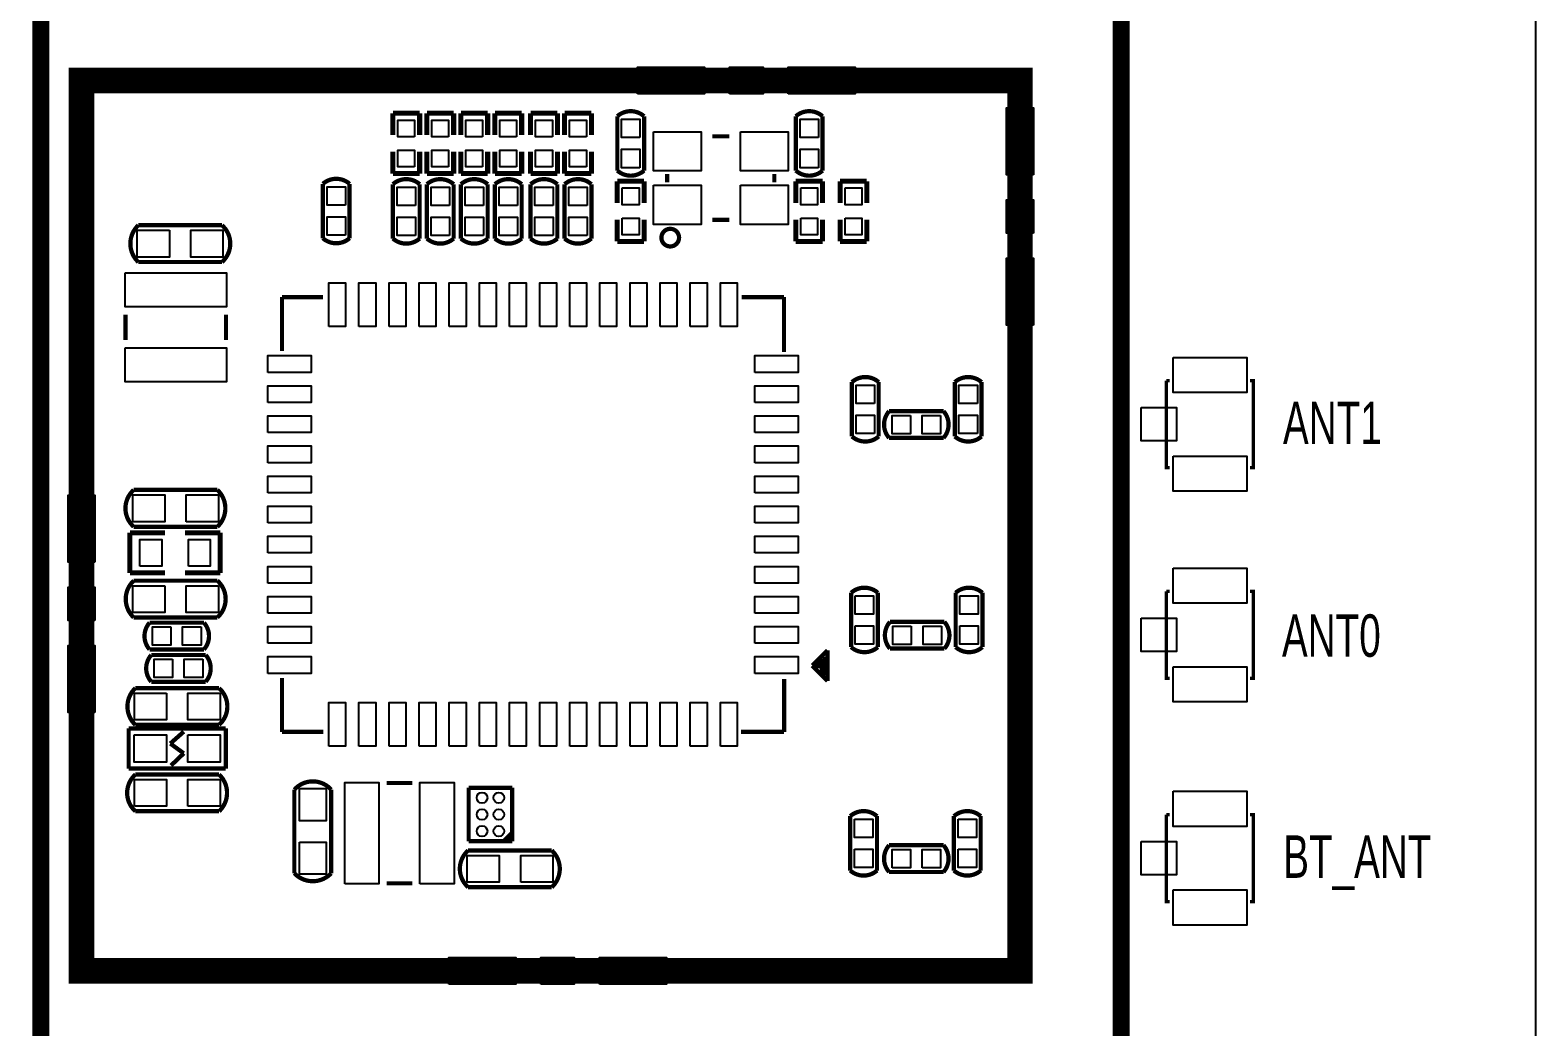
# Model space of a CAD drawing. Extents: x -3 to 180, y 0 to 111.
# Drawn here: x 134.8 to 179.79, y 29.81 to 59.61 of the extents above; entities that cross this region are included whole.
import ezdxf

# ---------------------------------------------------------------- set-up
doc = ezdxf.new("R2010")
doc.units = 0
doc.header["$MEASUREMENT"] = 0
for name, color, linetype in [('BG_OUTLINE', 254, 'CONTINUOUS'), ('BG_SILKSCREEN_TOP', 7, 'CONTINUOUS'), ('PG_SILKSCREEN_TOP', 85, 'CONTINUOUS'), ('PIN_TOP', 92, 'CONTINUOUS')]:
    doc.layers.add(name, color=color, linetype=linetype)

msp = doc.modelspace()

# ---------------------------------------------------------------- linework, layer by layer
at = {"layer": 'BG_OUTLINE'}
msp.add_lwpolyline([(-2.999994, 103.031341), (-2.999994, 3.991813, 0.414214), (0.991819, 0), (176.017809, 0, 0.378859), (179.786788, 3.768979), (179.786788, 102.98717, 0.42493), (175.712984, 107.061), (166.5478, 107.060975), (166.5478, 97.5868), (152.3746, 97.5868), (152.3746, 107.060949), (46.3042, 107.06067), (46.3042, 105.8672), (42.0624, 105.8672), (42.0624, 107.06067), (30.607, 107.060644), (30.607, 105.8672), (26.3652, 105.8672), (26.3652, 107.060644), (1.029665, 107.060619, 0.418755)], format="xyb", close=True, dxfattribs=at)
at = {"layer": 'BG_SILKSCREEN_TOP'}
msp.add_lwpolyline([(136.33196, 58.10504, 0.762, 0.762, 0), (164.37356, 58.10504, 0.762, 0.762, 0), (164.37356, 31.48584, 0.762, 0.762, 0), (136.33196, 31.48584, 0.762, 0.762, 0), (136.33196, 58.10504, 0.762, 0.762, 0)], format="xyseb", dxfattribs=at)
at = {"layer": 'PG_SILKSCREEN_TOP'}
for points in [[(167.39616, 71.0057, 0.508, 0.508, 0), (167.39616, 12.89304, 0.508, 0.508, 0), (135.11276, 12.89304, 0.508, 0.508, 0), (135.11276, 71.0057, 0.508, 0.508, 0), (167.39616, 71.0057, 0.508, 0.508, 0)], [(145.63471, 57.125362, 0.150089, 0.150089, 0), (146.434708, 57.125362, 0.150089, 0.150089, 0)], [(145.63471, 56.475376, 0.150089, 0.150089, 0), (145.63471, 57.125362, 0.150089, 0.150089, 0)], [(146.434708, 57.125362, 0.150089, 0.150089, 0), (146.434708, 56.475376, 0.150089, 0.150089, 0)], [(146.650812, 57.125337, 0.150089, 0.150089, 0), (147.45081, 57.125337, 0.150089, 0.150089, 0)], [(146.650812, 56.475351, 0.150089, 0.150089, 0), (146.650812, 57.125337, 0.150089, 0.150089, 0)], [(147.45081, 57.125337, 0.150089, 0.150089, 0), (147.45081, 56.475351, 0.150089, 0.150089, 0)], [(147.666761, 57.125337, 0.150089, 0.150089, 0), (148.466759, 57.125337, 0.150089, 0.150089, 0)], [(147.666761, 56.475351, 0.150089, 0.150089, 0), (147.666761, 57.125337, 0.150089, 0.150089, 0)], [(148.466759, 57.125337, 0.150089, 0.150089, 0), (148.466759, 56.475351, 0.150089, 0.150089, 0)], [(148.682812, 57.125337, 0.150089, 0.150089, 0), (149.48281, 57.125337, 0.150089, 0.150089, 0)], [(148.682812, 56.475351, 0.150089, 0.150089, 0), (148.682812, 57.125337, 0.150089, 0.150089, 0)], [(149.48281, 57.125337, 0.150089, 0.150089, 0), (149.48281, 56.475351, 0.150089, 0.150089, 0)], [(149.749561, 57.125337, 0.150089, 0.150089, 0), (150.549559, 57.125337, 0.150089, 0.150089, 0)], [(149.749561, 56.475351, 0.150089, 0.150089, 0), (149.749561, 57.125337, 0.150089, 0.150089, 0)], [(150.549559, 57.125337, 0.150089, 0.150089, 0), (150.549559, 56.475351, 0.150089, 0.150089, 0)], [(150.76551, 57.125362, 0.150089, 0.150089, 0), (151.565508, 57.125362, 0.150089, 0.150089, 0)], [(150.76551, 56.475376, 0.150089, 0.150089, 0), (150.76551, 57.125362, 0.150089, 0.150089, 0)], [(151.565508, 57.125362, 0.150089, 0.150089, 0), (151.565508, 56.475376, 0.150089, 0.150089, 0)], [(153.140359, 56.475198, 0.127, 0.127, 0), (153.140359, 57.038088, 0.127, 0.127, 0.37791), (152.340361, 57.038088, 0.127, 0.127, 0)], [(158.474359, 56.475274, 0.127, 0.127, 0), (158.474359, 57.038164, 0.127, 0.127, 0.37791), (157.674361, 57.038164, 0.127, 0.127, 0)], [(152.340361, 57.038088, 0.127, 0.127, 0), (152.340361, 56.475198, 0.127, 0.127, 0)], [(157.674361, 57.038164, 0.127, 0.127, 0), (157.674361, 56.475274, 0.127, 0.127, 0)], [(152.340361, 56.475198, 0.127, 0.127, 0), (152.340361, 55.412488, 0.127, 0.127, 0.37791), (153.140359, 55.412488, 0.127, 0.127, 0)], [(153.140359, 55.412488, 0.127, 0.127, 0), (153.140359, 56.475198, 0.127, 0.127, 0)], [(155.17876, 56.437987, 0.127, 0.127, 0), (155.68676, 56.437987, 0.127, 0.127, 0)], [(157.674361, 56.475274, 0.127, 0.127, 0), (157.674361, 55.412564, 0.127, 0.127, 0.37791), (158.474359, 55.412564, 0.127, 0.127, 0)], [(158.474359, 55.412564, 0.127, 0.127, 0), (158.474359, 56.475274, 0.127, 0.127, 0)], [(145.63471, 55.975555, 0.150089, 0.150089, 0), (145.63471, 55.325569, 0.150089, 0.150089, 0)], [(146.434708, 55.325569, 0.150089, 0.150089, 0), (146.434708, 55.975555, 0.150089, 0.150089, 0)], [(146.650812, 55.975529, 0.150089, 0.150089, 0), (146.650812, 55.325543, 0.150089, 0.150089, 0)], [(147.45081, 55.325543, 0.150089, 0.150089, 0), (147.45081, 55.975529, 0.150089, 0.150089, 0)], [(147.666761, 55.975529, 0.150089, 0.150089, 0), (147.666761, 55.325543, 0.150089, 0.150089, 0)], [(148.466759, 55.325543, 0.150089, 0.150089, 0), (148.466759, 55.975529, 0.150089, 0.150089, 0)], [(148.682812, 55.975529, 0.150089, 0.150089, 0), (148.682812, 55.325543, 0.150089, 0.150089, 0)], [(149.48281, 55.325543, 0.150089, 0.150089, 0), (149.48281, 55.975529, 0.150089, 0.150089, 0)], [(149.749561, 55.975529, 0.150089, 0.150089, 0), (149.749561, 55.325543, 0.150089, 0.150089, 0)], [(150.549559, 55.325543, 0.150089, 0.150089, 0), (150.549559, 55.975529, 0.150089, 0.150089, 0)], [(150.76551, 55.975555, 0.150089, 0.150089, 0), (150.76551, 55.325569, 0.150089, 0.150089, 0)], [(151.565508, 55.325569, 0.150089, 0.150089, 0), (151.565508, 55.975555, 0.150089, 0.150089, 0)], [(145.63471, 55.325569, 0.150089, 0.150089, 0), (146.434708, 55.325569, 0.150089, 0.150089, 0)], [(146.650812, 55.325543, 0.150089, 0.150089, 0), (147.45081, 55.325543, 0.150089, 0.150089, 0)], [(147.666761, 55.325543, 0.150089, 0.150089, 0), (148.466759, 55.325543, 0.150089, 0.150089, 0)], [(148.682812, 55.325543, 0.150089, 0.150089, 0), (149.48281, 55.325543, 0.150089, 0.150089, 0)], [(149.749561, 55.325543, 0.150089, 0.150089, 0), (150.549559, 55.325543, 0.150089, 0.150089, 0)], [(150.76551, 55.325569, 0.150089, 0.150089, 0), (151.565508, 55.325569, 0.150089, 0.150089, 0)], [(153.832865, 55.061079, 0.127, 0.127, 0), (153.832865, 55.315079, 0.127, 0.127, 0)], [(157.032655, 55.061079, 0.127, 0.127, 0), (157.032655, 55.315079, 0.127, 0.127, 0)], [(144.341799, 54.453511, 0.127, 0.127, 0), (144.341799, 55.0164, 0.127, 0.127, 0.37791), (143.541801, 55.0164, 0.127, 0.127, 0)], [(143.541801, 55.0164, 0.127, 0.127, 0), (143.541801, 54.453511, 0.127, 0.127, 0)], [(146.43481, 54.443478, 0.127, 0.127, 0), (146.43481, 55.006367, 0.127, 0.127, 0.37791), (145.634812, 55.006367, 0.127, 0.127, 0)], [(145.634812, 55.006367, 0.127, 0.127, 0), (145.634812, 54.443478, 0.127, 0.127, 0)], [(147.450861, 54.4433, 0.127, 0.127, 0), (147.450861, 55.006189, 0.127, 0.127, 0.37791), (146.650862, 55.006189, 0.127, 0.127, 0)], [(146.650862, 55.006189, 0.127, 0.127, 0), (146.650862, 54.4433, 0.127, 0.127, 0)], [(148.46681, 54.443376, 0.127, 0.127, 0), (148.46681, 55.006265, 0.127, 0.127, 0.37791), (147.666812, 55.006265, 0.127, 0.127, 0)], [(147.666812, 55.006265, 0.127, 0.127, 0), (147.666812, 54.443376, 0.127, 0.127, 0)], [(149.48281, 54.443274, 0.127, 0.127, 0), (149.48281, 55.006164, 0.127, 0.127, 0.37791), (148.682812, 55.006164, 0.127, 0.127, 0)], [(148.682812, 55.006164, 0.127, 0.127, 0), (148.682812, 54.443274, 0.127, 0.127, 0)], [(150.54961, 54.443274, 0.127, 0.127, 0), (150.54961, 55.006164, 0.127, 0.127, 0.37791), (149.749612, 55.006164, 0.127, 0.127, 0)], [(149.749612, 55.006164, 0.127, 0.127, 0), (149.749612, 54.443274, 0.127, 0.127, 0)], [(151.565635, 54.443478, 0.127, 0.127, 0), (151.565635, 55.006367, 0.127, 0.127, 0.37791), (150.765637, 55.006367, 0.127, 0.127, 0)], [(150.765637, 55.006367, 0.127, 0.127, 0), (150.765637, 54.443478, 0.127, 0.127, 0)], [(152.340412, 55.093311, 0.150089, 0.150089, 0), (152.340412, 54.443325, 0.150089, 0.150089, 0)], [(153.14041, 55.093311, 0.150089, 0.150089, 0), (152.340412, 55.093311, 0.150089, 0.150089, 0)], [(153.14041, 54.443325, 0.150089, 0.150089, 0), (153.14041, 55.093311, 0.150089, 0.150089, 0)], [(157.67431, 55.093438, 0.150089, 0.150089, 0), (157.67431, 54.443452, 0.150089, 0.150089, 0)], [(158.474308, 55.093438, 0.150089, 0.150089, 0), (157.67431, 55.093438, 0.150089, 0.150089, 0)], [(158.474308, 54.443452, 0.150089, 0.150089, 0), (158.474308, 55.093438, 0.150089, 0.150089, 0)], [(158.995059, 55.093387, 0.150089, 0.150089, 0), (158.995059, 54.443401, 0.150089, 0.150089, 0)], [(159.795058, 55.093387, 0.150089, 0.150089, 0), (158.995059, 55.093387, 0.150089, 0.150089, 0)], [(159.795058, 54.443401, 0.150089, 0.150089, 0), (159.795058, 55.093387, 0.150089, 0.150089, 0)], [(143.541801, 54.453511, 0.127, 0.127, 0), (143.541801, 53.3908, 0.127, 0.127, 0.37791), (144.341799, 53.3908, 0.127, 0.127, 0)], [(144.341799, 53.3908, 0.127, 0.127, 0), (144.341799, 54.453511, 0.127, 0.127, 0)], [(145.634812, 54.443478, 0.127, 0.127, 0), (145.634812, 53.380767, 0.127, 0.127, 0.37791), (146.43481, 53.380767, 0.127, 0.127, 0)], [(146.43481, 53.380767, 0.127, 0.127, 0), (146.43481, 54.443478, 0.127, 0.127, 0)], [(146.650862, 54.4433, 0.127, 0.127, 0), (146.650862, 53.380589, 0.127, 0.127, 0.37791), (147.450861, 53.380589, 0.127, 0.127, 0)], [(147.450861, 53.380589, 0.127, 0.127, 0), (147.450861, 54.4433, 0.127, 0.127, 0)], [(147.666812, 54.443376, 0.127, 0.127, 0), (147.666812, 53.380665, 0.127, 0.127, 0.37791), (148.46681, 53.380665, 0.127, 0.127, 0)], [(148.46681, 53.380665, 0.127, 0.127, 0), (148.46681, 54.443376, 0.127, 0.127, 0)], [(148.682812, 54.443274, 0.127, 0.127, 0), (148.682812, 53.380564, 0.127, 0.127, 0.37791), (149.48281, 53.380564, 0.127, 0.127, 0)], [(149.48281, 53.380564, 0.127, 0.127, 0), (149.48281, 54.443274, 0.127, 0.127, 0)], [(149.749612, 54.443274, 0.127, 0.127, 0), (149.749612, 53.380564, 0.127, 0.127, 0.37791), (150.54961, 53.380564, 0.127, 0.127, 0)], [(150.54961, 53.380564, 0.127, 0.127, 0), (150.54961, 54.443274, 0.127, 0.127, 0)], [(150.765637, 54.443478, 0.127, 0.127, 0), (150.765637, 53.380767, 0.127, 0.127, 0.37791), (151.565635, 53.380767, 0.127, 0.127, 0)], [(151.565635, 53.380767, 0.127, 0.127, 0), (151.565635, 54.443478, 0.127, 0.127, 0)], [(152.340412, 53.293518, 0.150089, 0.150089, 0), (152.340412, 53.943504, 0.150089, 0.150089, 0)], [(153.14041, 53.943504, 0.150089, 0.150089, 0), (153.14041, 53.293518, 0.150089, 0.150089, 0)], [(155.17876, 53.93817, 0.127, 0.127, 0), (155.68676, 53.93817, 0.127, 0.127, 0)], [(157.67431, 53.293645, 0.150089, 0.150089, 0), (157.67431, 53.943631, 0.150089, 0.150089, 0)], [(158.474308, 53.943631, 0.150089, 0.150089, 0), (158.474308, 53.293645, 0.150089, 0.150089, 0)], [(158.995059, 53.293594, 0.150089, 0.150089, 0), (158.995059, 53.94358, 0.150089, 0.150089, 0)], [(159.795058, 53.94358, 0.150089, 0.150089, 0), (159.795058, 53.293594, 0.150089, 0.150089, 0)], [(138.028451, 53.778175, 0.127, 0.127, 0.432734), (138.028451, 52.678355, 0.127, 0.127, 0)], [(138.028451, 52.678355, 0.127, 0.127, 0), (140.528269, 52.678355, 0.127, 0.127, 0.450474), (140.528269, 53.778175, 0.127, 0.127, 0)], [(140.528269, 53.778175, 0.127, 0.127, 0), (138.028451, 53.778175, 0.127, 0.127, 0)], [(154.185849, 53.408047, 0.127, 0.127, 1), (153.659103, 53.408047, 0.127, 0.127, 1), (154.185849, 53.408047, 0.127, 0.127, 0)], [(153.14041, 53.293518, 0.150089, 0.150089, 0), (152.340412, 53.293518, 0.150089, 0.150089, 0)], [(158.474308, 53.293645, 0.150089, 0.150089, 0), (157.67431, 53.293645, 0.150089, 0.150089, 0)], [(159.795058, 53.293594, 0.150089, 0.150089, 0), (158.995059, 53.293594, 0.150089, 0.150089, 0)], [(143.54335, 51.628802, 0.127, 0.127, 0), (142.321128, 51.628802, 0.127, 0.127, 0)], [(142.321128, 51.628802, 0.127, 0.127, 0), (142.321128, 50.016588, 0.127, 0.127, 0)], [(156.056635, 51.629488, 0.127, 0.127, 0), (157.321834, 51.629488, 0.127, 0.127, 0)], [(157.321834, 51.629488, 0.127, 0.127, 0), (157.321834, 49.992483, 0.127, 0.127, 0)], [(137.648417, 51.108051, 0.127, 0.127, 0), (137.648417, 50.346051, 0.127, 0.127, 0)], [(140.648207, 51.108051, 0.127, 0.127, 0), (140.648207, 50.346051, 0.127, 0.127, 0)], [(160.150734, 48.5251, 0.127, 0.127, 0), (160.150734, 49.087989, 0.127, 0.127, 0.37791), (159.350735, 49.087989, 0.127, 0.127, 0)], [(159.350735, 49.087989, 0.127, 0.127, 0), (159.350735, 48.5251, 0.127, 0.127, 0)], [(163.22421, 48.524998, 0.127, 0.127, 0), (163.22421, 49.087888, 0.127, 0.127, 0.37791), (162.424212, 49.087888, 0.127, 0.127, 0)], [(162.424212, 49.087888, 0.127, 0.127, 0), (162.424212, 48.524998, 0.127, 0.127, 0)], [(168.746602, 49.128197, 0.1, 0.1, 0), (168.746602, 46.528203, 0.1, 0.1, 0), (168.846602, 46.528203, 0.1, 0.1, 0)], [(168.846602, 49.128197, 0.1, 0.1, 0), (168.746602, 49.128197, 0.1, 0.1, 0)], [(171.246597, 46.528203, 0.1, 0.1, 0), (171.346597, 46.528203, 0.1, 0.1, 0), (171.346597, 49.128197, 0.1, 0.1, 0), (171.246597, 49.128197, 0.1, 0.1, 0)], [(159.350735, 48.5251, 0.127, 0.127, 0), (159.350735, 47.462389, 0.127, 0.127, 0.37791), (160.150734, 47.462389, 0.127, 0.127, 0)], [(160.150734, 47.462389, 0.127, 0.127, 0), (160.150734, 48.5251, 0.127, 0.127, 0)], [(161.024926, 48.218065, 0.127, 0.127, 0), (160.462036, 48.218065, 0.127, 0.127, 0.37791), (160.462036, 47.418066, 0.127, 0.127, 0)], [(161.024926, 47.418066, 0.127, 0.127, 0), (162.087636, 47.418066, 0.127, 0.127, 0.37791), (162.087636, 48.218065, 0.127, 0.127, 0)], [(162.087636, 48.218065, 0.127, 0.127, 0), (161.024926, 48.218065, 0.127, 0.127, 0)], [(162.424212, 48.524998, 0.127, 0.127, 0), (162.424212, 47.462288, 0.127, 0.127, 0.37791), (163.22421, 47.462288, 0.127, 0.127, 0)], [(163.22421, 47.462288, 0.127, 0.127, 0), (163.22421, 48.524998, 0.127, 0.127, 0)], [(160.462036, 47.418066, 0.127, 0.127, 0), (161.024926, 47.418066, 0.127, 0.127, 0)], [(140.391109, 45.86351, 0.127, 0.127, 0), (137.891291, 45.86351, 0.127, 0.127, 0.450474), (137.891291, 44.76369, 0.127, 0.127, 0)], [(140.391109, 44.76369, 0.127, 0.127, 0.432734), (140.391109, 45.86351, 0.127, 0.127, 0)], [(137.77595, 44.582537, 0.150089, 0.150089, 0), (137.77595, 43.382743, 0.150089, 0.150089, 0)], [(138.825961, 44.582537, 0.150089, 0.150089, 0), (137.77595, 44.582537, 0.150089, 0.150089, 0)], [(137.891291, 44.76369, 0.127, 0.127, 0), (140.391109, 44.76369, 0.127, 0.127, 0)], [(139.425959, 44.582537, 0.150089, 0.150089, 0), (140.47597, 44.582537, 0.150089, 0.150089, 0)], [(140.47597, 44.582537, 0.150089, 0.150089, 0), (140.47597, 43.382743, 0.150089, 0.150089, 0)], [(137.89025, 43.150206, 0.127, 0.127, 0.432734), (137.89025, 42.050386, 0.127, 0.127, 0)], [(137.77595, 43.382743, 0.150089, 0.150089, 0), (138.825961, 43.382743, 0.150089, 0.150089, 0)], [(137.89025, 42.050386, 0.127, 0.127, 0), (140.390067, 42.050386, 0.127, 0.127, 0.450474), (140.390067, 43.150206, 0.127, 0.127, 0)], [(140.390067, 43.150206, 0.127, 0.127, 0), (137.89025, 43.150206, 0.127, 0.127, 0)], [(140.47597, 43.382743, 0.150089, 0.150089, 0), (139.425959, 43.382743, 0.150089, 0.150089, 0)], [(160.125385, 41.726231, 0.127, 0.127, 0), (160.125385, 42.788942, 0.127, 0.127, 0.37791), (159.325386, 42.788942, 0.127, 0.127, 0)], [(159.325386, 42.788942, 0.127, 0.127, 0), (159.325386, 41.726231, 0.127, 0.127, 0)], [(163.249483, 41.726307, 0.127, 0.127, 0), (163.249483, 42.789018, 0.127, 0.127, 0.37791), (162.449485, 42.789018, 0.127, 0.127, 0)], [(162.449485, 42.789018, 0.127, 0.127, 0), (162.449485, 41.726307, 0.127, 0.127, 0)], [(168.746602, 42.828997, 0.1, 0.1, 0), (168.746602, 40.229003, 0.1, 0.1, 0), (168.846602, 40.229003, 0.1, 0.1, 0)], [(168.846602, 42.828997, 0.1, 0.1, 0), (168.746602, 42.828997, 0.1, 0.1, 0)], [(171.246597, 40.229003, 0.1, 0.1, 0), (171.346597, 40.229003, 0.1, 0.1, 0), (171.346597, 42.828997, 0.1, 0.1, 0), (171.246597, 42.828997, 0.1, 0.1, 0)], [(138.926849, 41.893515, 0.127, 0.127, 0), (138.36396, 41.893515, 0.127, 0.127, 0.37791), (138.36396, 41.093517, 0.127, 0.127, 0)], [(138.926849, 41.093517, 0.127, 0.127, 0), (139.98956, 41.093517, 0.127, 0.127, 0.37791), (139.98956, 41.893515, 0.127, 0.127, 0)], [(139.98956, 41.893515, 0.127, 0.127, 0), (138.926849, 41.893515, 0.127, 0.127, 0)], [(161.050275, 41.918788, 0.127, 0.127, 0), (160.487385, 41.918788, 0.127, 0.127, 0.37791), (160.487385, 41.11879, 0.127, 0.127, 0)], [(161.050275, 41.11879, 0.127, 0.127, 0), (162.112985, 41.11879, 0.127, 0.127, 0.37791), (162.112985, 41.918788, 0.127, 0.127, 0)], [(162.112985, 41.918788, 0.127, 0.127, 0), (161.050275, 41.918788, 0.127, 0.127, 0)], [(159.325386, 41.726231, 0.127, 0.127, 0), (159.325386, 41.163342, 0.127, 0.127, 0.37791), (160.125385, 41.163342, 0.127, 0.127, 0)], [(160.125385, 41.163342, 0.127, 0.127, 0), (160.125385, 41.726231, 0.127, 0.127, 0)], [(162.449485, 41.726307, 0.127, 0.127, 0), (162.449485, 41.163418, 0.127, 0.127, 0.37791), (163.249483, 41.163418, 0.127, 0.127, 0)], [(163.249483, 41.163418, 0.127, 0.127, 0), (163.249483, 41.726307, 0.127, 0.127, 0)], [(138.977649, 40.928163, 0.127, 0.127, 0), (138.41476, 40.928163, 0.127, 0.127, 0.37791), (138.41476, 40.128165, 0.127, 0.127, 0)], [(138.36396, 41.093517, 0.127, 0.127, 0), (138.926849, 41.093517, 0.127, 0.127, 0)], [(138.977649, 40.128165, 0.127, 0.127, 0), (140.04036, 40.128165, 0.127, 0.127, 0.37791), (140.04036, 40.928163, 0.127, 0.127, 0)], [(140.04036, 40.928163, 0.127, 0.127, 0), (138.977649, 40.928163, 0.127, 0.127, 0)], [(158.167451, 40.613482, 0.127, 0.127, 0), (158.620841, 41.066898, 0.127, 0.127, 0)], [(158.620841, 41.066898, 0.127, 0.127, 0), (158.620841, 40.152498, 0.127, 0.127, 0)], [(160.487385, 41.11879, 0.127, 0.127, 0), (161.050275, 41.11879, 0.127, 0.127, 0)], [(158.620841, 40.152498, 0.127, 0.127, 0), (158.165444, 40.607996, 0.127, 0.127, 0)], [(158.22615, 40.613482, 0.127, 0.127, 0), (158.393435, 40.613482, 0.127, 0.127, 0)], [(158.360948, 40.733904, 0.127, 0.127, 0), (158.360948, 40.528189, 0.127, 0.127, 0)], [(158.446038, 40.812898, 0.127, 0.127, 0), (158.446038, 40.366899, 0.127, 0.127, 0)], [(158.531128, 40.877693, 0.127, 0.127, 0), (158.531128, 40.322983, 0.127, 0.127, 0)], [(138.41476, 40.128165, 0.127, 0.127, 0), (138.977649, 40.128165, 0.127, 0.127, 0)], [(142.320848, 40.242185, 0.127, 0.127, 0), (142.320848, 38.629285, 0.127, 0.127, 0)], [(157.32285, 38.628295, 0.127, 0.127, 0), (157.32285, 40.208886, 0.127, 0.127, 0)], [(137.941025, 39.938071, 0.127, 0.127, 0.432734), (137.941025, 38.838251, 0.127, 0.127, 0)], [(137.941025, 38.838251, 0.127, 0.127, 0), (140.440842, 38.838251, 0.127, 0.127, 0.450474), (140.440842, 39.938071, 0.127, 0.127, 0)], [(140.440842, 39.938071, 0.127, 0.127, 0), (137.941025, 39.938071, 0.127, 0.127, 0)], [(137.74072, 38.732079, 0.127, 0.127, 0), (140.640943, 38.732079, 0.127, 0.127, 0)], [(137.74072, 37.532285, 0.127, 0.127, 0), (137.74072, 38.732079, 0.127, 0.127, 0)], [(139.386132, 38.635584, 0.127, 0.127, 0), (138.984634, 38.279781, 0.127, 0.127, 0)], [(140.640943, 38.732079, 0.127, 0.127, 0), (140.640943, 37.532285, 0.127, 0.127, 0)], [(138.984634, 38.279781, 0.127, 0.127, 0), (139.386132, 37.987173, 0.127, 0.127, 0)], [(142.320848, 38.629285, 0.127, 0.127, 0), (143.553536, 38.629285, 0.127, 0.127, 0)], [(156.035832, 38.628295, 0.127, 0.127, 0), (157.32285, 38.628295, 0.127, 0.127, 0)], [(139.386132, 37.987173, 0.127, 0.127, 0), (139.005437, 37.623394, 0.127, 0.127, 0)], [(140.441909, 37.35451, 0.127, 0.127, 0), (137.942091, 37.35451, 0.127, 0.127, 0.450474), (137.942091, 36.25469, 0.127, 0.127, 0)], [(140.640943, 37.532285, 0.127, 0.127, 0), (137.74072, 37.532285, 0.127, 0.127, 0)], [(140.441909, 36.25469, 0.127, 0.127, 0.432734), (140.441909, 37.35451, 0.127, 0.127, 0)], [(143.790797, 34.401531, 0.127, 0.127, 0), (143.790797, 36.901349, 0.127, 0.127, 0.450474), (142.690977, 36.901349, 0.127, 0.127, 0)], [(142.690977, 36.901349, 0.127, 0.127, 0), (142.690977, 34.401531, 0.127, 0.127, 0)], [(145.450712, 37.100535, 0.127, 0.127, 0), (146.212712, 37.100535, 0.127, 0.127, 0)], [(147.899349, 35.35934, 0.127, 0.127, 0), (147.899349, 36.95954, 0.127, 0.127, 0)], [(147.899349, 36.95954, 0.127, 0.127, 0), (149.199371, 36.95954, 0.127, 0.127, 0)], [(149.199371, 36.95954, 0.127, 0.127, 0), (149.199371, 35.35934, 0.127, 0.127, 0)], [(137.942091, 36.25469, 0.127, 0.127, 0), (140.441909, 36.25469, 0.127, 0.127, 0)], [(160.099985, 35.046006, 0.127, 0.127, 0), (160.099985, 36.108716, 0.127, 0.127, 0.37791), (159.299986, 36.108716, 0.127, 0.127, 0)], [(159.299986, 36.108716, 0.127, 0.127, 0), (159.299986, 35.046006, 0.127, 0.127, 0)], [(163.198708, 35.04598, 0.127, 0.127, 0), (163.198708, 36.108691, 0.127, 0.127, 0.37791), (162.39871, 36.108691, 0.127, 0.127, 0)], [(162.39871, 36.108691, 0.127, 0.127, 0), (162.39871, 35.04598, 0.127, 0.127, 0)], [(168.746602, 36.153877, 0.1, 0.1, 0), (168.746602, 33.553883, 0.1, 0.1, 0), (168.846602, 33.553883, 0.1, 0.1, 0)], [(168.846602, 36.153877, 0.1, 0.1, 0), (168.746602, 36.153877, 0.1, 0.1, 0)], [(171.246597, 33.553883, 0.1, 0.1, 0), (171.346597, 33.553883, 0.1, 0.1, 0), (171.346597, 36.153877, 0.1, 0.1, 0), (171.246597, 36.153877, 0.1, 0.1, 0)], [(148.960053, 35.380143, 0.127, 0.127, 0), (149.179763, 35.599853, 0.127, 0.127, 0)], [(149.059163, 35.362947, 0.127, 0.127, 0), (149.185655, 35.489337, 0.127, 0.127, 0)], [(150.383494, 35.08375, 0.127, 0.127, 0), (147.883677, 35.08375, 0.127, 0.127, 0.450474), (147.883677, 33.98393, 0.127, 0.127, 0)], [(149.199371, 35.35934, 0.127, 0.127, 0), (147.899349, 35.35934, 0.127, 0.127, 0)], [(150.383494, 33.98393, 0.127, 0.127, 0.432734), (150.383494, 35.08375, 0.127, 0.127, 0)], [(159.299986, 35.046006, 0.127, 0.127, 0), (159.299986, 34.483116, 0.127, 0.127, 0.37791), (160.099985, 34.483116, 0.127, 0.127, 0)], [(160.099985, 34.483116, 0.127, 0.127, 0), (160.099985, 35.046006, 0.127, 0.127, 0)], [(161.524645, 35.238639, 0.127, 0.127, 0), (160.461935, 35.238639, 0.127, 0.127, 0.37791), (160.461935, 34.438641, 0.127, 0.127, 0)], [(161.524645, 34.438641, 0.127, 0.127, 0), (162.087535, 34.438641, 0.127, 0.127, 0.37791), (162.087535, 35.238639, 0.127, 0.127, 0)], [(162.087535, 35.238639, 0.127, 0.127, 0), (161.524645, 35.238639, 0.127, 0.127, 0)], [(162.39871, 35.04598, 0.127, 0.127, 0), (162.39871, 34.483091, 0.127, 0.127, 0.37791), (163.198708, 34.483091, 0.127, 0.127, 0)], [(163.198708, 34.483091, 0.127, 0.127, 0), (163.198708, 35.04598, 0.127, 0.127, 0)], [(142.690977, 34.401531, 0.127, 0.127, 0.432734), (143.790797, 34.401531, 0.127, 0.127, 0)], [(160.461935, 34.438641, 0.127, 0.127, 0), (161.524645, 34.438641, 0.127, 0.127, 0)], [(145.450712, 34.100745, 0.127, 0.127, 0), (146.212712, 34.100745, 0.127, 0.127, 0)], [(147.883677, 33.98393, 0.127, 0.127, 0), (150.383494, 33.98393, 0.127, 0.127, 0)]]:
    msp.add_lwpolyline(points, format="xyseb", dxfattribs=at)
at = {"layer": 'PIN_TOP'}
for points in [[(152.944779, 57.704939), (152.944779, 58.505039), (154.944775, 58.505039), (154.944775, 57.704939)], [(155.694685, 57.704939), (155.694685, 58.505039), (156.694683, 58.505039), (156.694683, 57.704939)], [(157.444592, 57.704939), (157.444592, 58.505039), (159.444588, 58.505039), (159.444588, 57.704939)], [(164.773661, 55.290872), (163.973561, 55.290872), (163.973561, 57.290868), (164.773661, 57.290868)], [(146.284658, 56.425605), (145.784761, 56.425605), (145.784761, 56.925502), (146.284658, 56.925502)], [(147.30076, 56.425579), (146.800862, 56.425579), (146.800862, 56.925477), (147.30076, 56.925477)], [(148.316709, 56.425579), (147.816811, 56.425579), (147.816811, 56.925477), (148.316709, 56.925477)], [(149.33276, 56.425579), (148.832862, 56.425579), (148.832862, 56.925477), (149.33276, 56.925477)], [(150.399509, 56.425579), (149.899611, 56.425579), (149.899611, 56.925477), (150.399509, 56.925477)], [(151.415458, 56.425605), (150.915561, 56.425605), (150.915561, 56.925502), (151.415458, 56.925502)], [(153.015315, 56.400421), (152.465405, 56.400421), (152.465405, 56.950331), (153.015315, 56.950331)], [(158.349315, 56.400497), (157.799405, 56.400497), (157.799405, 56.950407), (158.349315, 56.950407)], [(153.421563, 56.572379), (154.843963, 56.572379), (154.843963, 55.403979), (153.421563, 55.403979)], [(156.021557, 56.572379), (157.443957, 56.572379), (157.443957, 55.403979), (156.021557, 55.403979)], [(146.284658, 55.525429), (145.784761, 55.525429), (145.784761, 56.025326), (146.284658, 56.025326)], [(147.30076, 55.525403), (146.800862, 55.525403), (146.800862, 56.025301), (147.30076, 56.025301)], [(148.316709, 55.525403), (147.816811, 55.525403), (147.816811, 56.025301), (148.316709, 56.025301)], [(149.33276, 55.525403), (148.832862, 55.525403), (148.832862, 56.025301), (149.33276, 56.025301)], [(150.399509, 55.525403), (149.899611, 55.525403), (149.899611, 56.025301), (150.399509, 56.025301)], [(151.415458, 55.525429), (150.915561, 55.525429), (150.915561, 56.025326), (151.415458, 56.025326)], [(153.015315, 55.500245), (152.465405, 55.500245), (152.465405, 56.050155), (153.015315, 56.050155)], [(158.349315, 55.500321), (157.799405, 55.500321), (157.799405, 56.050231), (158.349315, 56.050231)], [(144.216755, 54.378733), (143.666845, 54.378733), (143.666845, 54.928643), (144.216755, 54.928643)], [(146.309766, 54.3687), (145.759856, 54.3687), (145.759856, 54.91861), (146.309766, 54.91861)], [(147.325817, 54.368522), (146.775907, 54.368522), (146.775907, 54.918432), (147.325817, 54.918432)], [(148.341766, 54.368598), (147.791856, 54.368598), (147.791856, 54.918508), (148.341766, 54.918508)], [(149.357766, 54.368497), (148.807856, 54.368497), (148.807856, 54.918407), (149.357766, 54.918407)], [(150.424566, 54.368497), (149.874656, 54.368497), (149.874656, 54.918407), (150.424566, 54.918407)], [(151.440591, 54.3687), (150.890681, 54.3687), (150.890681, 54.91861), (151.440591, 54.91861)], [(152.490462, 54.893451), (152.99036, 54.893451), (152.99036, 54.393554), (152.490462, 54.393554)], [(153.421563, 54.972179), (154.843963, 54.972179), (154.843963, 53.803779), (153.421563, 53.803779)], [(156.021557, 54.972179), (157.443957, 54.972179), (157.443957, 53.803779), (156.021557, 53.803779)], [(157.82436, 54.893578), (158.324258, 54.893578), (158.324258, 54.393681), (157.82436, 54.393681)], [(159.14511, 54.893527), (159.645007, 54.893527), (159.645007, 54.39363), (159.14511, 54.39363)], [(164.773661, 53.540965), (163.973561, 53.540965), (163.973561, 54.540963), (164.773661, 54.540963)], [(144.216755, 53.478557), (143.666845, 53.478557), (143.666845, 54.028467), (144.216755, 54.028467)], [(146.309766, 53.468524), (145.759856, 53.468524), (145.759856, 54.018434), (146.309766, 54.018434)], [(147.325817, 53.468346), (146.775907, 53.468346), (146.775907, 54.018256), (147.325817, 54.018256)], [(148.341766, 53.468422), (147.791856, 53.468422), (147.791856, 54.018332), (148.341766, 54.018332)], [(149.357766, 53.468321), (148.807856, 53.468321), (148.807856, 54.018231), (149.357766, 54.018231)], [(150.424566, 53.468321), (149.874656, 53.468321), (149.874656, 54.018231), (150.424566, 54.018231)], [(151.440591, 53.468524), (150.890681, 53.468524), (150.890681, 54.018434), (151.440591, 54.018434)], [(152.490462, 53.993275), (152.99036, 53.993275), (152.99036, 53.493378), (152.490462, 53.493378)], [(157.82436, 53.993402), (158.324258, 53.993402), (158.324258, 53.493505), (157.82436, 53.493505)], [(159.14511, 53.993351), (159.645007, 53.993351), (159.645007, 53.493454), (159.14511, 53.493454)], [(138.958307, 53.628315), (138.958307, 52.828215), (137.998213, 52.828215), (137.998213, 53.628315)], [(140.558507, 53.628315), (140.558507, 52.828215), (139.598413, 52.828215), (139.598413, 53.628315)], [(164.773661, 50.791059), (163.973561, 50.791059), (163.973561, 52.791055), (164.773661, 52.791055)], [(137.637012, 52.356258), (140.659612, 52.356258), (140.659612, 51.340258), (137.637012, 51.340258)], [(143.721074, 50.753975), (143.721074, 52.053973), (144.221175, 52.053973), (144.221175, 50.753975)], [(144.621174, 50.753975), (144.621174, 52.053973), (145.121274, 52.053973), (145.121274, 50.753975)], [(145.521172, 50.753975), (145.521172, 52.053973), (146.021273, 52.053973), (146.021273, 50.753975)], [(146.421069, 50.753975), (146.421069, 52.053973), (146.921169, 52.053973), (146.921169, 50.753975)], [(147.32127, 50.753975), (147.32127, 52.053973), (147.821371, 52.053973), (147.821371, 50.753975)], [(148.221167, 50.753975), (148.221167, 52.053973), (148.721267, 52.053973), (148.721267, 50.753975)], [(149.121089, 50.753975), (149.121089, 52.053973), (149.621189, 52.053973), (149.621189, 50.753975)], [(150.021265, 50.753975), (150.021265, 52.053973), (150.521365, 52.053973), (150.521365, 50.753975)], [(150.921187, 50.753975), (150.921187, 52.053973), (151.421287, 52.053973), (151.421287, 50.753975)], [(151.821083, 50.753975), (151.821083, 52.053973), (152.321184, 52.053973), (152.321184, 50.753975)], [(152.721081, 50.753975), (152.721081, 52.053973), (153.221182, 52.053973), (153.221182, 50.753975)], [(153.621181, 50.753975), (153.621181, 52.053973), (154.121282, 52.053973), (154.121282, 50.753975)], [(154.521179, 50.753975), (154.521179, 52.053973), (155.02128, 52.053973), (155.02128, 50.753975)], [(155.421076, 50.753975), (155.421076, 52.053973), (155.921177, 52.053973), (155.921177, 50.753975)], [(137.637012, 50.113844), (140.659612, 50.113844), (140.659612, 49.097844), (137.637012, 49.097844)], [(141.896135, 49.378718), (141.896135, 49.878818), (143.196132, 49.878818), (143.196132, 49.378718)], [(156.446322, 49.378718), (156.446322, 49.878818), (157.746319, 49.878818), (157.746319, 49.378718)], [(168.946601, 49.828209), (171.146597, 49.828209), (171.146597, 48.778198), (168.946601, 48.778198)], [(141.896135, 48.478719), (141.896135, 48.97882), (143.196132, 48.97882), (143.196132, 48.478719)], [(156.446322, 48.478719), (156.446322, 48.97882), (157.746319, 48.97882), (157.746319, 48.478719)], [(160.02569, 48.450322), (159.47578, 48.450322), (159.47578, 49.000232), (160.02569, 49.000232)], [(163.099166, 48.450221), (162.549256, 48.450221), (162.549256, 49.000131), (163.099166, 49.000131)], [(167.996603, 48.328199), (169.046614, 48.328199), (169.046614, 47.328201), (167.996603, 47.328201)], [(141.896135, 47.578823), (141.896135, 48.078923), (143.196132, 48.078923), (143.196132, 47.578823)], [(156.446322, 47.578823), (156.446322, 48.078923), (157.746319, 48.078923), (157.746319, 47.578823)], [(160.02569, 47.550146), (159.47578, 47.550146), (159.47578, 48.100056), (160.02569, 48.100056)], [(161.099703, 48.09302), (161.099703, 47.54311), (160.549793, 47.54311), (160.549793, 48.09302)], [(161.999879, 48.09302), (161.999879, 47.54311), (161.449969, 47.54311), (161.449969, 48.09302)], [(163.099166, 47.550045), (162.549256, 47.550045), (162.549256, 48.099955), (163.099166, 48.099955)], [(141.896135, 46.678926), (141.896135, 47.179027), (143.196132, 47.179027), (143.196132, 46.678926)], [(156.446322, 46.678926), (156.446322, 47.179027), (157.746319, 47.179027), (157.746319, 46.678926)], [(168.946601, 46.878202), (171.146597, 46.878202), (171.146597, 45.828191), (168.946601, 45.828191)], [(141.896135, 45.778725), (141.896135, 46.278825), (143.196132, 46.278825), (143.196132, 45.778725)], [(156.446322, 45.778725), (156.446322, 46.278825), (157.746319, 46.278825), (157.746319, 45.778725)], [(136.73201, 43.708549), (135.93191, 43.708549), (135.93191, 45.708545), (136.73201, 45.708545)], [(137.86104, 44.91355), (137.86104, 45.71365), (138.821135, 45.71365), (138.821135, 44.91355)], [(139.46124, 44.91355), (139.46124, 45.71365), (140.421335, 45.71365), (140.421335, 44.91355)], [(141.896135, 44.878828), (141.896135, 45.378929), (143.196132, 45.378929), (143.196132, 44.878828)], [(156.446322, 44.878828), (156.446322, 45.378929), (157.746319, 45.378929), (157.746319, 44.878828)], [(138.076051, 43.58259), (138.076051, 44.38269), (138.726062, 44.38269), (138.726062, 43.58259)], [(139.525832, 43.58259), (139.525832, 44.38269), (140.175844, 44.38269), (140.175844, 43.58259)], [(141.896135, 43.978932), (141.896135, 44.479032), (143.196132, 44.479032), (143.196132, 43.978932)], [(156.446322, 43.978932), (156.446322, 44.479032), (157.746319, 44.479032), (157.746319, 43.978932)], [(141.896135, 43.07873), (141.896135, 43.578831), (143.196132, 43.578831), (143.196132, 43.07873)], [(156.446322, 43.07873), (156.446322, 43.578831), (157.746319, 43.578831), (157.746319, 43.07873)], [(168.946601, 43.529009), (171.146597, 43.529009), (171.146597, 42.478998), (168.946601, 42.478998)], [(136.73201, 41.958641), (135.93191, 41.958641), (135.93191, 42.958639), (136.73201, 42.958639)], [(138.820106, 43.000346), (138.820106, 42.200246), (137.860011, 42.200246), (137.860011, 43.000346)], [(140.420306, 43.000346), (140.420306, 42.200246), (139.460211, 42.200246), (139.460211, 43.000346)], [(141.896135, 42.178834), (141.896135, 42.678934), (143.196132, 42.678934), (143.196132, 42.178834)], [(156.446322, 42.178834), (156.446322, 42.678934), (157.746319, 42.678934), (157.746319, 42.178834)], [(159.45043, 42.701185), (160.00034, 42.701185), (160.00034, 42.151275), (159.45043, 42.151275)], [(162.574529, 42.701261), (163.124439, 42.701261), (163.124439, 42.151351), (162.574529, 42.151351)], [(167.996603, 42.028999), (169.046614, 42.028999), (169.046614, 41.029001), (167.996603, 41.029001)], [(139.001627, 41.768471), (139.001627, 41.218561), (138.451717, 41.218561), (138.451717, 41.768471)], [(139.901803, 41.768471), (139.901803, 41.218561), (139.351893, 41.218561), (139.351893, 41.768471)], [(141.896135, 41.278937), (141.896135, 41.779038), (143.196132, 41.779038), (143.196132, 41.278937)], [(156.446322, 41.278937), (156.446322, 41.779038), (157.746319, 41.779038), (157.746319, 41.278937)], [(159.45043, 41.801009), (160.00034, 41.801009), (160.00034, 41.251099), (159.45043, 41.251099)], [(161.125052, 41.793744), (161.125052, 41.243834), (160.575142, 41.243834), (160.575142, 41.793744)], [(162.025228, 41.793744), (162.025228, 41.243834), (161.475318, 41.243834), (161.475318, 41.793744)], [(162.574529, 41.801085), (163.124439, 41.801085), (163.124439, 41.251175), (162.574529, 41.251175)], [(136.73201, 39.208735), (135.93191, 39.208735), (135.93191, 41.208731), (136.73201, 41.208731)], [(139.052427, 40.803119), (139.052427, 40.253209), (138.502517, 40.253209), (138.502517, 40.803119)], [(139.952603, 40.803119), (139.952603, 40.253209), (139.402693, 40.253209), (139.402693, 40.803119)], [(141.896135, 40.378736), (141.896135, 40.878836), (143.196132, 40.878836), (143.196132, 40.378736)], [(156.446322, 40.378736), (156.446322, 40.878836), (157.746319, 40.878836), (157.746319, 40.378736)], [(168.946601, 40.579002), (171.146597, 40.579002), (171.146597, 39.528991), (168.946601, 39.528991)], [(138.870881, 39.788211), (138.870881, 38.988111), (137.910786, 38.988111), (137.910786, 39.788211)], [(140.471081, 39.788211), (140.471081, 38.988111), (139.510986, 38.988111), (139.510986, 39.788211)], [(143.721074, 38.203784), (143.721074, 39.503782), (144.221175, 39.503782), (144.221175, 38.203784)], [(144.621174, 38.203784), (144.621174, 39.503782), (145.121274, 39.503782), (145.121274, 38.203784)], [(145.521172, 38.203784), (145.521172, 39.503782), (146.021273, 39.503782), (146.021273, 38.203784)], [(146.421069, 38.203784), (146.421069, 39.503782), (146.921169, 39.503782), (146.921169, 38.203784)], [(147.32127, 38.203784), (147.32127, 39.503782), (147.821371, 39.503782), (147.821371, 38.203784)], [(148.221167, 38.203784), (148.221167, 39.503782), (148.721267, 39.503782), (148.721267, 38.203784)], [(149.121089, 38.203784), (149.121089, 39.503782), (149.621189, 39.503782), (149.621189, 38.203784)], [(150.021265, 38.203784), (150.021265, 39.503782), (150.521365, 39.503782), (150.521365, 38.203784)], [(150.921187, 38.203784), (150.921187, 39.503782), (151.421287, 39.503782), (151.421287, 38.203784)], [(151.821083, 38.203784), (151.821083, 39.503782), (152.321184, 39.503782), (152.321184, 38.203784)], [(152.721081, 38.203784), (152.721081, 39.503782), (153.221182, 39.503782), (153.221182, 38.203784)], [(153.621181, 38.203784), (153.621181, 39.503782), (154.121282, 39.503782), (154.121282, 38.203784)], [(154.521179, 38.203784), (154.521179, 39.503782), (155.02128, 39.503782), (155.02128, 38.203784)], [(155.421076, 38.203784), (155.421076, 39.503782), (155.921177, 39.503782), (155.921177, 38.203784)], [(137.908132, 38.538582), (138.873332, 38.538582), (138.873332, 37.725782), (137.908132, 37.725782)], [(139.508332, 38.538582), (140.473532, 38.538582), (140.473532, 37.725782), (139.508332, 37.725782)], [(137.91184, 36.40455), (137.91184, 37.20465), (138.871935, 37.20465), (138.871935, 36.40455)], [(139.51204, 36.40455), (139.51204, 37.20465), (140.472135, 37.20465), (140.472135, 36.40455)], [(142.840837, 36.931587), (143.640937, 36.931587), (143.640937, 35.971493), (142.840837, 35.971493)], [(144.202506, 34.08934), (144.202506, 37.11194), (145.218506, 37.11194), (145.218506, 34.08934)], [(146.444919, 34.08934), (146.444919, 37.11194), (147.460919, 37.11194), (147.460919, 34.08934)], [(168.946601, 36.853889), (171.146597, 36.853889), (171.146597, 35.803878), (168.946601, 35.803878)], [(159.42503, 36.020959), (159.97494, 36.020959), (159.97494, 35.471049), (159.42503, 35.471049)], [(162.523754, 36.020934), (163.073664, 36.020934), (163.073664, 35.471024), (162.523754, 35.471024)], [(142.840837, 35.331387), (143.640937, 35.331387), (143.640937, 34.371293), (142.840837, 34.371293)], [(159.42503, 35.120783), (159.97494, 35.120783), (159.97494, 34.570873), (159.42503, 34.570873)], [(160.549692, 34.563685), (160.549692, 35.113595), (161.099602, 35.113595), (161.099602, 34.563685)], [(161.449868, 34.563685), (161.449868, 35.113595), (161.999778, 35.113595), (161.999778, 34.563685)], [(162.523754, 35.120758), (163.073664, 35.120758), (163.073664, 34.570848), (162.523754, 34.570848)], [(167.996603, 35.353879), (169.046614, 35.353879), (169.046614, 34.353881), (167.996603, 34.353881)], [(147.853425, 34.13379), (147.853425, 34.93389), (148.81352, 34.93389), (148.81352, 34.13379)], [(149.453625, 34.13379), (149.453625, 34.93389), (150.41372, 34.93389), (150.41372, 34.13379)], [(168.946601, 33.903882), (171.146597, 33.903882), (171.146597, 32.853871), (168.946601, 32.853871)], [(147.306005, 31.085765), (147.306005, 31.885865), (149.306001, 31.885865), (149.306001, 31.085765)], [(150.05591, 31.085765), (150.05591, 31.885865), (151.055908, 31.885865), (151.055908, 31.085765)], [(151.805818, 31.085765), (151.805818, 31.885865), (153.805814, 31.885865), (153.805814, 31.085765)]]:
    msp.add_lwpolyline(points, close=True, dxfattribs=at)
for centre in [(148.299449, 36.659541), (148.799271, 36.659541), (148.299449, 36.15944), (148.799271, 36.15944), (148.299449, 35.659339), (148.799271, 35.659339)]:
    msp.add_circle(centre, 0.159995, dxfattribs=at)

# ---------------------------------------------------------------- texts
at = {"layer": 'BG_SILKSCREEN_TOP', "width": 0.68}
for s, p in [('ANT1', (172.22978, 47.23384)), ('ANT0', (172.1993, 40.87368)), ('BT_ANT', (172.2374, 34.2646))]:
    msp.add_text(s, height=1.27, dxfattribs=at).set_placement(p)

doc.saveas('drawing.dxf')
